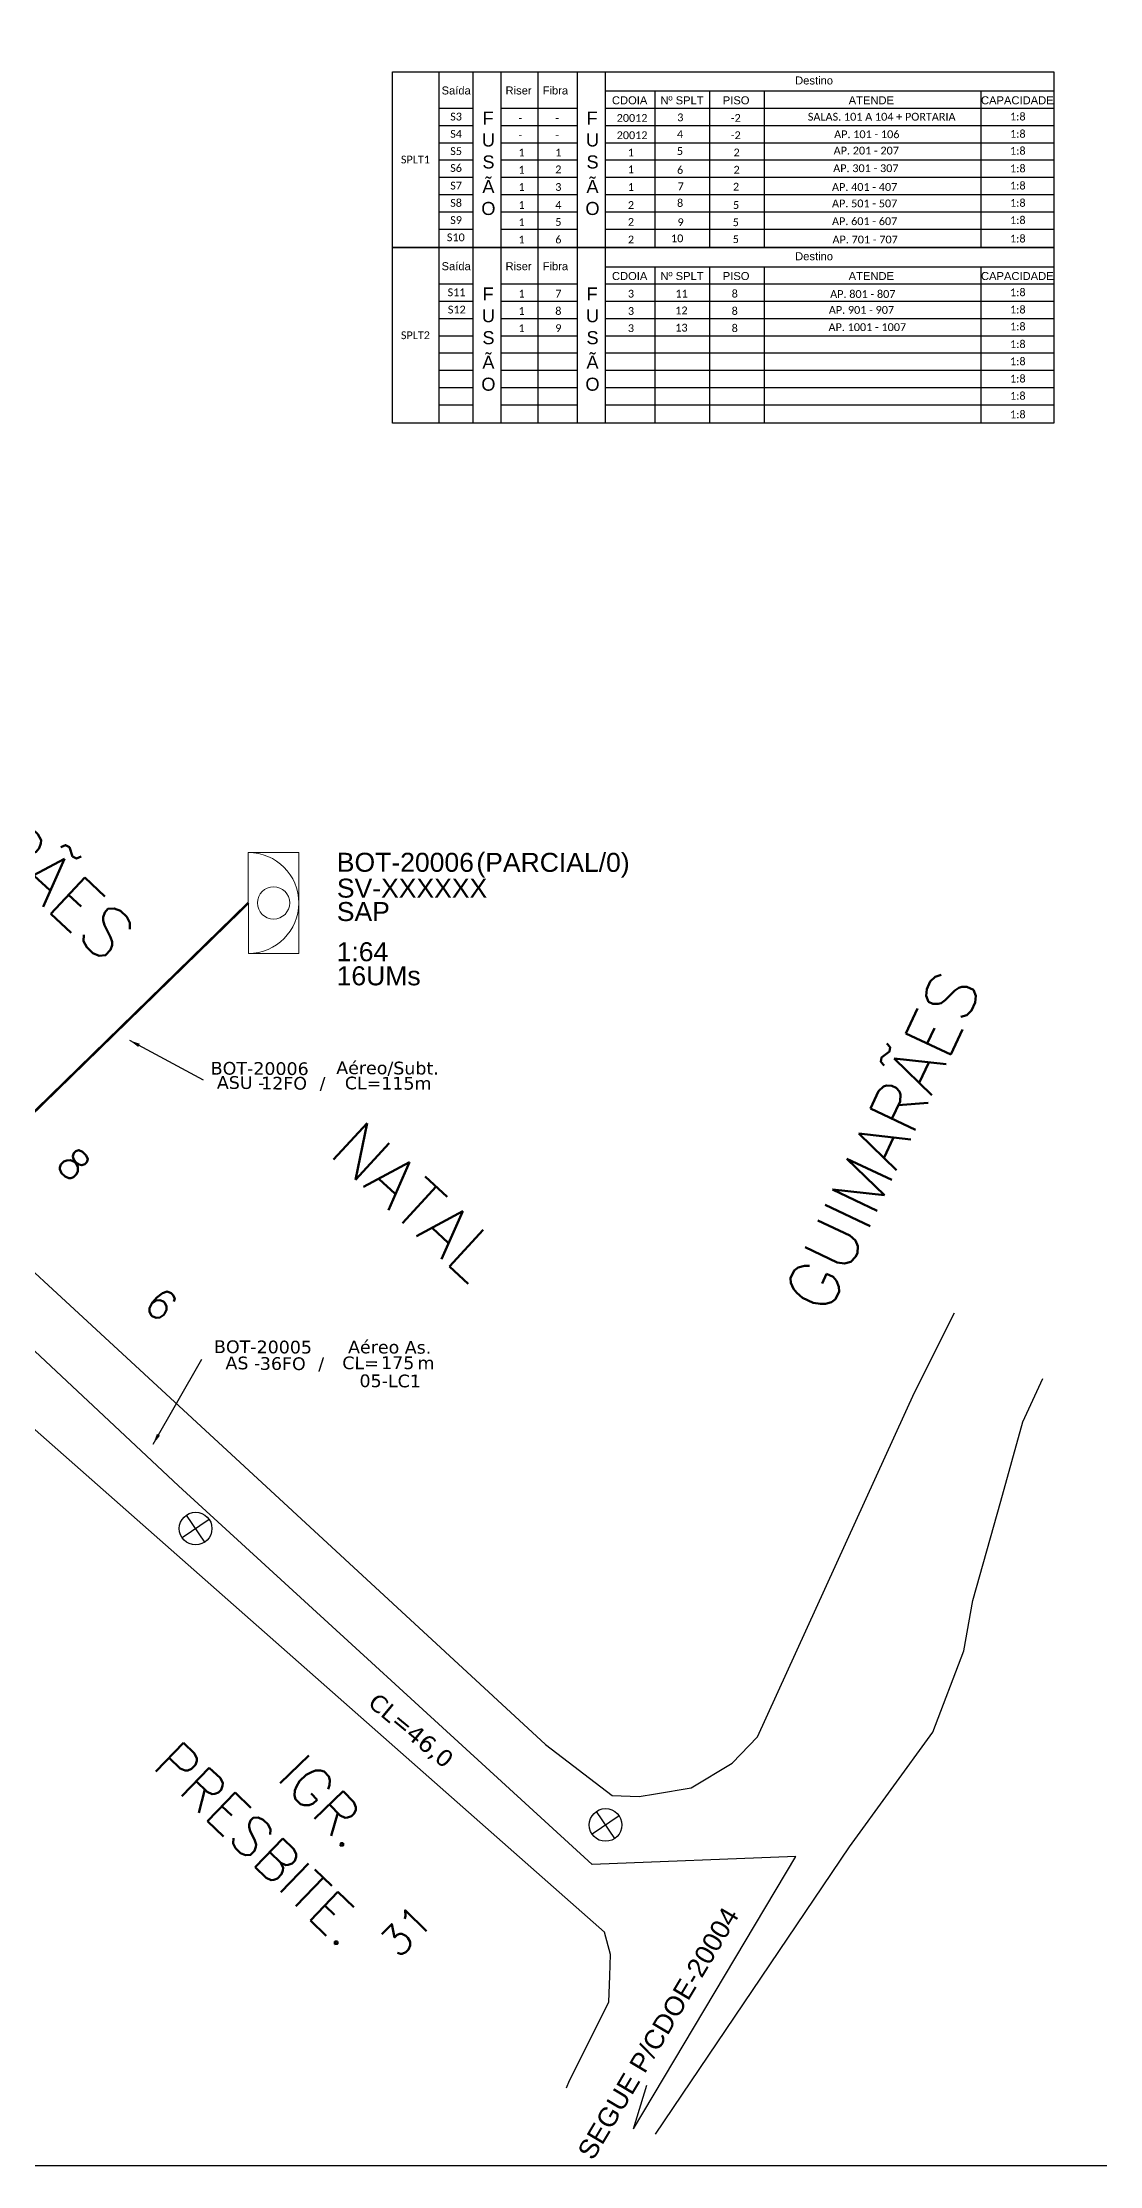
# Model space of a CAD drawing. Header units: millimetres. Extents: x 8709 to 9550, y -7102 to -6508.
# Drawn here: x 9049.4 to 9243.8, y -7102.4 to -6711.8 of the extents above; entities that cross this region are included whole.
import ezdxf
from ezdxf.enums import TextEntityAlignment as Align

# ---------------------------------------------------------------- set-up
doc = ezdxf.new("R2010")
doc.units = ezdxf.units.MM
doc.layers.add("20.0-LEGENDA DOS CDO'S", color=1, linetype='Continuous', lineweight=0)
doc.layers.add('20.1-CDO_INTERIOR', color=1, linetype='Continuous', lineweight=0)
for name, color, linetype in [('CAP a instalar', 1, 'Continuous'), ('celulas gpon', 7, 'Continuous'), ('DUVIDAS', 252, 'Continuous'), ('label_cabos', 7, 'Continuous'), ('MUB', 252, 'Continuous'), ('Postes Existentes NA', 1, 'Continuous'), ('VPORT', 7, 'Continuous')]:
    doc.layers.add(name, color=color, linetype=linetype)
doc.styles.add('ARIAL', font='arial.ttf')
doc.styles.add('ROMANS', font='romans.shx')
doc.styles.add('siredit', font='verdana.ttf')
doc.styles.add('WMF-Calibri0', font='calibri.ttf')
doc.linetypes.add('FENCELINE1', pattern='A,0.25,-0.1,[133,ltypeshp.shx,S=0.1,R=0,X=-0.1,Y=0],-0.1,1', length=1.45)
doc.dimstyles.new('CC', dxfattribs={"dimtxt": 1, "dimasz": 2, "dimexe": 0.18, "dimexo": 0.0625, "dimgap": 0.09, "dimtad": 0, "dimdec": 0, "dimrnd": 1, "dimzin": 0, "dimdsep": 46, "dimtxsty": 'siredit', "dimblk": 'NONE', "dimcen": 0, "dimse1": 1, "dimse2": 1, "dimsd1": 1, "dimsd2": 1, "dimclrt": 7, "dimadec": 0, "dimazin": 0, "dimtfac": 1, "dimtdec": 0, "dimtofl": 0, "dimtmove": 0, "dimatfit": 3, "dimfxl": 0, "dimtolj": 1, "dimtzin": 0, "dimarcsym": 0})

# ---------------------------------------------------------------- blocks, each defined once
blk = doc.blocks.new('*U76')
at = {"color": 10}
for points in [[(41172, 12883), (40951, 13058)], [(40974, 12860), (41149, 13081)]]:
    blk.add_lwpolyline(points, dxfattribs=at)
blk.add_circle((41062, 12971), 141, dxfattribs=at)
blk = doc.blocks.new('CDOI_CT_DRT')
at = {"layer": '20.1-CDO_INTERIOR', "color": 8, "lineweight": 18}
blk.add_lwpolyline([(1.011, -0.747), (1.007, 3.503), (-1.118, 3.501), (-1.114, -0.749)], close=True, dxfattribs=at)
blk.add_circle((-0.053, 1.377), 0.68, dxfattribs=at)
blk.add_arc((-1.116, 1.376), 2.125, 270.05309, 90.05309, dxfattribs=at)
at = {"layer": "20.0-LEGENDA DOS CDO'S", "color": 8, "style": 'ARIAL'}
for tag, p in [('CDO_N', (2.611, 2.691)), ('SURVEY', (2.613, 1.6)), ('SAP', (2.61, 0.614)), ('1:XX', (2.604, -1.079)), ('UMS', (2.603, -2.093))]:
    blk.add_attdef(tag, p, '', height=0.8, rotation=359.97241, dxfattribs=at)
blk.add_attdef('FIBRAS_UTILIZADAS', text='', height=0.8, rotation=359.97241, dxfattribs=at).set_placement((10.323, 2.687), align=Align.CENTER)
blk = doc.blocks.new('LEGENDA DOS CABOS')
at = {"layer": 'label_cabos', "color": 0, "style": 'siredit'}
for tag, p in [('ID', (4.24, 1.63)), ('XX', (14.31, 1.67)), ('TIPO_CABO', (2.74, 0.52)), ('CABO', (6.16, 0.47)), ('/', (9.19, 0.47)), ('METROS', (14.36, 0.47))]:
    blk.add_attdef(tag, text='', height=1, rotation=359.69, dxfattribs=at).set_placement(p, align=Align.MIDDLE_CENTER)
blk = doc.blocks.new('Inst CB AS CFOA-SM-AS-80-TS-36')
at = {"layer": 'label_cabos', "color": 0, "style": 'siredit'}
for tag, flags, p in [('ID_ATIVIDADE', 3, (1.31, 2.67)), ('FATOR', 1, (11.56, 2.55))]:
    blk.add_attdef(tag, text='', height=1, rotation=359.69, dxfattribs=dict(at, flags=flags)).set_placement(p, align=Align.MIDDLE_CENTER)
for tag, p in [('DESTINO_CABO', (3.13, 1.26)), ('TIPO_CABO', (13.11, 1.24)), ('TIPO_CABO', (1.76, 0)), ('CABO', (4.69, -0.05)), ('/', (7.71, -0.05)), ('LANCE', (10.81, 0)), ('UND', (15.96, 0)), ('FID', (13.15, -1.41))]:
    blk.add_attdef(tag, text='', height=1, rotation=359.69, dxfattribs=at).set_placement(p, align=Align.MIDDLE_CENTER)
blk.add_attdef('QTDE', (12.43, -0.47), '', height=1, rotation=359.69, dxfattribs=at)
blk = doc.blocks.new('_None')

msp = doc.modelspace()

# ---------------------------------------------------------------- linework, layer by layer
for p, q in [((9113.73, -6717.16), (9235.42, -6717.16)), ((9113.73, -6749.49), (9113.73, -6717.16)), ((9122.25, -6717.16), (9122.25, -6749.49)), ((9128.56, -6717.16), (9128.56, -6749.49)), ((9133.74, -6749.49), (9133.74, -6717.16)), ((9140.5, -6717.16), (9140.5, -6749.49)), ((9147.71, -6717.16), (9147.71, -6749.49)), ((9152.9, -6717.16), (9152.9, -6749.49)), ((9235.42, -6717.16), (9235.42, -6749.49)), ((9152.9, -6720.69), (9235.42, -6720.69)), ((9162.02, -6720.69), (9162.02, -6749.49)), ((9172.08, -6720.69), (9172.08, -6749.49)), ((9182.12, -6720.69), (9182.12, -6749.49)), ((9221.98, -6720.69), (9221.98, -6749.49)), ((9122.25, -6723.87), (9128.56, -6723.87)), ((9133.74, -6723.87), (9147.71, -6723.87)), ((9152.9, -6723.87), (9235.42, -6723.87)), ((9122.25, -6727.04), (9128.56, -6727.04)), ((9133.74, -6727.04), (9147.71, -6727.04)), ((9152.9, -6727.04), (9235.42, -6727.04)), ((9122.25, -6730.22), (9128.56, -6730.22)), ((9122.25, -6733.39), (9128.56, -6733.39)), ((9133.74, -6730.22), (9147.71, -6730.22)), ((9133.74, -6733.39), (9147.71, -6733.39)), ((9152.9, -6730.22), (9235.42, -6730.22)), ((9152.9, -6733.39), (9235.42, -6733.39)), ((9122.25, -6736.57), (9128.56, -6736.57)), ((9133.74, -6736.57), (9147.71, -6736.57)), ((9152.9, -6736.57), (9235.42, -6736.57)), ((9122.25, -6739.74), (9128.56, -6739.74)), ((9133.74, -6739.74), (9147.71, -6739.74)), ((9152.9, -6739.74), (9235.42, -6739.74)), ((9122.25, -6742.92), (9128.56, -6742.92)), ((9133.74, -6742.92), (9147.71, -6742.92)), ((9152.9, -6742.92), (9235.42, -6742.92)), ((9235.42, -6749.49), (9113.73, -6749.49)), ((9113.73, -6749.49), (9235.42, -6749.49)), ((9113.73, -6781.83), (9113.73, -6749.49)), ((9122.25, -6746.09), (9128.56, -6746.09)), ((9122.25, -6749.49), (9122.25, -6781.83)), ((9128.56, -6749.49), (9128.56, -6781.83)), ((9133.74, -6746.09), (9147.71, -6746.09)), ((9133.74, -6781.83), (9133.74, -6749.49)), ((9140.5, -6749.49), (9140.5, -6781.83)), ((9147.71, -6749.49), (9147.71, -6781.83)), ((9152.9, -6746.09), (9235.42, -6746.09)), ((9152.9, -6749.49), (9152.9, -6781.83)), ((9235.42, -6749.49), (9235.42, -6781.83)), ((9152.9, -6753.02), (9235.42, -6753.02)), ((9162.02, -6753.02), (9162.02, -6781.83)), ((9172.08, -6753.02), (9172.08, -6781.83)), ((9182.12, -6753.02), (9182.12, -6781.83)), ((9221.98, -6753.02), (9221.98, -6781.83)), ((9122.25, -6756.2), (9128.56, -6756.2)), ((9133.74, -6756.2), (9147.71, -6756.2)), ((9152.9, -6756.2), (9235.42, -6756.2)), ((9122.25, -6759.37), (9128.56, -6759.37)), ((9133.74, -6759.37), (9147.71, -6759.37)), ((9152.9, -6759.37), (9235.42, -6759.37)), ((9122.25, -6762.55), (9128.56, -6762.55)), ((9133.74, -6762.55), (9147.71, -6762.55)), ((9152.9, -6762.55), (9235.42, -6762.55)), ((9122.25, -6765.72), (9128.56, -6765.72)), ((9122.25, -6768.9), (9128.56, -6768.9)), ((9133.74, -6765.72), (9147.71, -6765.72)), ((9133.74, -6768.9), (9147.71, -6768.9)), ((9152.9, -6765.72), (9235.42, -6765.72)), ((9152.9, -6768.9), (9235.42, -6768.9)), ((9122.25, -6772.07), (9128.56, -6772.07)), ((9133.74, -6772.07), (9147.71, -6772.07)), ((9152.9, -6772.07), (9235.42, -6772.07)), ((9122.25, -6775.25), (9128.56, -6775.25)), ((9133.74, -6775.25), (9147.71, -6775.25)), ((9152.9, -6775.25), (9235.42, -6775.25)), ((9122.25, -6778.42), (9128.56, -6778.42)), ((9133.74, -6778.42), (9147.71, -6778.42)), ((9152.9, -6778.42), (9235.42, -6778.42)), ((9235.42, -6781.83), (9113.73, -6781.83))]:
    msp.add_line(p, q)
at = {"layer": 'CAP a instalar', "color": 7, "linetype": 'FENCELINE1', "ltscale": 15}
for p, q in [((9074.4, -6977.3), (8980.1, -6889.02)), ((9150.47, -7046.98), (9074.4, -6977.3)), ((9187.95, -7045.52), (9150.47, -7046.98)), ((9158.08, -7095.6), (9187.95, -7045.52)), ((9158.08, -7095.6), (9160.52, -7087.58))]:
    msp.add_line(p, q, dxfattribs=at)
at = {"layer": 'CAP a instalar', "color": 8, "linetype": 'FENCELINE1', "ltscale": 15, "const_width": 0.457}
msp.add_lwpolyline([(8981.1, -6878.47), (9038.92, -6917.25), (9087.23, -6870.08)], dxfattribs=at)
at = {"layer": 'DUVIDAS', "elevation": -11738.8}
for points in [[(8836.28, -6740.56), (8956.48, -6853.68), (9141.92, -7024.89), (9154.16, -7034.29), (9159.14, -7034.47), (9162.13, -7033.98)], [(9145.74, -7088.05), (9146.3, -7086.75), (9153.58, -7072.31), (9153.72, -7067.49), (9153.83, -7063.54), (9152.74, -7059.44), (9024.99, -6946.76)], [(9180.89, -7023.5), (9209.81, -6960.14), (9217.16, -6945.48)], [(9220.49, -6998.42), (9225.68, -6980.14), (9229.74, -6965.52), (9233.41, -6957.58)], [(9162.13, -7096.57), (9197.85, -7043.76), (9213.17, -7022.62), (9218.88, -7007.67), (9220.49, -6998.42)], [(9162.13, -7033.98), (9168.72, -7032.9), (9176.25, -7028.37), (9180.89, -7023.5)]]:
    msp.add_lwpolyline(points, dxfattribs=at)
at = {"layer": 'VPORT'}
msp.add_lwpolyline([(8708.84, -7102.37), (9549.84, -7102.37), (9549.84, -6508.37), (8708.84, -6508.37)], close=True, dxfattribs=at)

# ---------------------------------------------------------------- block references
at = {"layer": '20.1-CDO_INTERIOR', "xscale": 4.366418726365571, "yscale": 4.366418726365571, "zscale": 4.366418726365571}
msp.add_blockref('CDOI_CT_DRT', (9092.11, -6876.09), dxfattribs=at).add_auto_attribs({'CDO_N': 'BOT-20006', 'FIBRAS_UTILIZADAS': '         (PARCIAL/0)', 'SURVEY': 'SV-XXXXXX', 'SAP': 'SAP', '1:XX': '1:64', 'UMS': '16UMs'})
at = {"layer": 'label_cabos', "color": 0, "lineweight": 0, "xscale": 2.335594806006525, "yscale": 2.335594806006525, "zscale": 2.335594806006525}
msp.add_blockref('LEGENDA DOS CABOS', (9079.42, -6904.34), dxfattribs=at).add_auto_attribs({'ID': 'BOT-20006', 'CABO': '12FO', 'METROS': 'CL=115m', 'XX': 'Aéreo/Subt.', '/': '/', 'TIPO_CABO': 'ASU -'})
at = {"layer": 'label_cabos', "color": 0, "lineweight": 0}
ref = msp.add_blockref('Inst CB AS CFOA-SM-AS-80-TS-36', (9082.62, -6954.71), dxfattribs=dict(at, xscale=2.335594806006525, yscale=2.335594806006525, zscale=2.335594806006525))
ref.add_attrib('DESTINO_CABO', 'BOT-20005', dxfattribs={"color": 0, "height": 2.336, "rotation": 359.69, "style": 'siredit'}).set_placement((9089.93, -6951.76), align=Align.MIDDLE_CENTER)
ref.add_attrib('TIPO_CABO', 'Aéreo As.', dxfattribs={"color": 0, "height": 2.336, "rotation": 359.69, "style": 'siredit'}).set_placement((9113.24, -6951.8), align=Align.MIDDLE_CENTER)
ref.add_attrib('CABO', '36FO', dxfattribs={"color": 0, "height": 2.336, "rotation": 359.69, "style": 'siredit'}).set_placement((9093.57, -6954.83), align=Align.MIDDLE_CENTER)
ref.add_attrib('/', '/', dxfattribs={"color": 0, "height": 2.34, "rotation": 359.69, "style": 'siredit'}).set_placement((9100.64, -6954.83), align=Align.MIDDLE_CENTER)
ref.add_attrib('TIPO_CABO', 'AS - ', dxfattribs={"color": 0, "height": 2.336, "rotation": 359.69, "style": 'siredit'}).set_placement((9086.74, -6954.72), align=Align.MIDDLE_CENTER)
ref.add_attrib('FID', '05-LC1', dxfattribs={"color": 0, "height": 2.336, "rotation": 359.69, "style": 'siredit'}).set_placement((9113.33, -6958.01), align=Align.MIDDLE_CENTER)
ref.add_attrib('LANCE', 'CL=', dxfattribs={"color": 0, "height": 2.336, "rotation": 359.69, "style": 'siredit'}).set_placement((9107.87, -6954.7), align=Align.MIDDLE_CENTER)
ref.add_attrib('QTDE', '175', (9111.65, -6955.82), dxfattribs={"color": 0, "height": 2.336, "rotation": 359.69, "style": 'siredit'})
ref.add_attrib('UND', 'm', dxfattribs={"color": 0, "height": 2.34, "rotation": 359.69, "style": 'siredit'}).set_placement((9119.91, -6954.7), align=Align.MIDDLE_CENTER)
at = {"layer": 'Postes Existentes NA', "xscale": 0.02129637644773574, "yscale": 0.02129637644773574, "zscale": 0.02129637644773574, "rotation": 72.17959208465585}
for p in [(9072.9, -7902.23), (9148.32, -7956.77)]:
    msp.add_blockref('*U76', p, dxfattribs=at)

# ---------------------------------------------------------------- texts
at = {"style": 'ARIAL'}
for s, p in [('Destino', (9191.31, -6718.76)), ('Saída', (9125.47, -6720.6)), ('Riser', (9136.95, -6720.6)), ('Fibra', (9143.72, -6720.6)), ('CDOIA', (9157.38, -6722.41)), ('Nº SPLT', (9167.01, -6722.41)), ('PISO', (9176.97, -6722.41)), ('ATENDE', (9201.84, -6722.41)), ('CAPACIDADE', (9228.7, -6722.41)), ('Saída', (9125.47, -6752.93)), ('Riser', (9136.95, -6752.93)), ('Fibra', (9143.72, -6752.93)), ('Destino', (9191.31, -6751.1)), ('CDOIA', (9157.38, -6754.74)), ('Nº SPLT', (9167.01, -6754.74)), ('PISO', (9176.97, -6754.74)), ('ATENDE', (9201.84, -6754.74)), ('CAPACIDADE', (9228.7, -6754.74))]:
    msp.add_text(s, height=1.472, dxfattribs=at).set_placement(p, align=Align.MIDDLE_CENTER)
at = {"linetype": 'Continuous', "style": 'ARIAL'}
for s, p in [('F', (9130.31, -6726.91)), ('F', (9149.46, -6726.91)), ('U', (9130.19, -6730.91)), ('U', (9149.34, -6730.91)), ('S', (9130.29, -6734.95)), ('S', (9149.44, -6734.95)), ('Ã', (9130.28, -6739.47)), ('Ã', (9149.43, -6739.47)), ('O', (9130.09, -6743.51)), ('O', (9149.24, -6743.51)), ('F', (9130.31, -6759.24)), ('F', (9149.46, -6759.24)), ('U', (9130.19, -6763.24)), ('U', (9149.34, -6763.24)), ('S', (9130.29, -6767.28)), ('S', (9149.44, -6767.28)), ('Ã', (9130.28, -6771.8)), ('Ã', (9149.43, -6771.8)), ('O', (9130.09, -6775.84)), ('O', (9149.24, -6775.84))]:
    msp.add_text(s, height=2.4, dxfattribs=at).set_placement(p)
at = {"color": 7, "style": 'WMF-Calibri0'}
for s, height, p in [('-', 1.43, (9136.94, -6726.37)), ('-', 1.43, (9143.7, -6726.37)), ('20012', 1.434, (9155, -6726.37)), ('3 ', 1.434, (9166.14, -6726.27)), ('-2', 1.434, (9176, -6726.37)), ('SALAS. 101 A 104 + PORTARIA', 1.4342, (9190.16, -6726.15)), ('-', 1.43, (9136.94, -6729.55)), ('-', 1.43, (9143.7, -6729.55)), ('20012', 1.434, (9155, -6729.55)), (' 4', 1.434, (9165.57, -6729.37)), ('-2', 1.434, (9176, -6729.55)), ('AP. 101 - 106', 1.4342, (9195, -6729.37)), ('1', 1.43, (9136.94, -6732.72)), ('1', 1.43, (9143.7, -6732.72)), ('1', 1.43, (9157.06, -6732.72)), ('5', 1.43, (9166.07, -6732.46)), ('2', 1.43, (9176.5, -6732.72)), ('AP. 201 - 207', 1.4342, (9194.91, -6732.38)), ('1', 1.43, (9136.94, -6735.9)), ('1', 1.43, (9136.94, -6739.07)), ('2', 1.43, (9143.7, -6735.83)), ('3', 1.43, (9143.7, -6739.07)), ('1', 1.43, (9157.06, -6735.83)), ('1', 1.43, (9157.06, -6739.07)), ('6', 1.43, (9166.1, -6735.93)), ('7', 1.43, (9166.22, -6738.96)), ('2', 1.43, (9176.4, -6739.01)), ('2', 1.43, (9176.5, -6735.9)), ('AP. 401 - 407', 1.4342, (9194.61, -6739.07)), ('AP. 301 - 307', 1.4342, (9194.83, -6735.62)), ('1', 1.43, (9136.94, -6742.39)), ('4', 1.43, (9143.7, -6742.39)), ('2', 1.43, (9157.06, -6742.39)), ('8', 1.43, (9166.1, -6742.02)), ('5', 1.43, (9176.4, -6742.39)), ('AP. 501 - 507', 1.4342, (9194.61, -6742.1)), ('1', 1.43, (9136.94, -6745.56)), ('5', 1.43, (9143.7, -6745.5)), ('2', 1.43, (9157.06, -6745.5)), ('9', 1.43, (9166.2, -6745.56)), ('5', 1.43, (9176.34, -6745.56)), ('AP. 601 - 607', 1.4342, (9194.61, -6745.37)), ('1', 1.43, (9136.94, -6748.74)), ('6', 1.43, (9143.7, -6748.74)), ('2', 1.43, (9157.06, -6748.74)), ('10', 1.434, (9164.99, -6748.52)), ('5', 1.43, (9176.34, -6748.67)), ('AP. 701 - 707', 1.4342, (9194.7, -6748.74)), ('1', 1.43, (9136.94, -6758.7)), ('7', 1.43, (9143.7, -6758.7)), ('3', 1.43, (9157.06, -6758.7)), ('11', 1.434, (9165.8, -6758.69)), ('8', 1.43, (9176.15, -6758.7)), ('AP. 801 - 807', 1.4342, (9194.27, -6758.77)), ('1', 1.43, (9136.94, -6761.88)), ('8', 1.43, (9143.7, -6761.88)), ('3', 1.43, (9157.06, -6761.88)), ('12', 1.434, (9165.77, -6761.79)), ('8', 1.43, (9176.15, -6761.88)), ('AP. 901 - 907', 1.4342, (9194.02, -6761.69)), ('1', 1.43, (9136.94, -6765.05)), ('9', 1.43, (9143.7, -6765.05)), ('3', 1.43, (9157.06, -6765.05)), ('13', 1.434, (9165.77, -6764.96)), ('8', 1.43, (9176.15, -6765.05)), ('AP. 1001 - 1007', 1.4342, (9193.97, -6764.86))]:
    msp.add_text(s, height=height, dxfattribs=at).set_placement(p)
at = {"color": 0, "style": 'ARIAL'}
msp.add_text('SEGUE P/CDOE-20004', height=3.5205, rotation=59.196, dxfattribs=at).set_placement((9150.63, -7101.59, -11738.8))
at = {"color": 7, "lineweight": 0, "style": 'WMF-Calibri0', "flags": 8}
for tag, p, s in [('S3', (9124.37, -6726.12), 'S3'), ('1:8', (9227.36, -6726.12), '1:8'), ('S4', (9124.37, -6729.3), 'S2'), ('1:8', (9227.36, -6729.3), '1:8'), ('SPLT1', (9115.29, -6734.02), 'XX'), ('S5', (9124.37, -6732.47), 'S5'), ('1:8', (9227.36, -6732.41), '1:8'), ('S6', (9124.37, -6735.58), 'S6'), ('S7', (9124.37, -6738.82), 'S7'), ('1:8', (9227.36, -6735.65), '1:8'), ('1:8', (9227.36, -6738.82), '1:8'), ('S8', (9124.37, -6742), 'S8'), ('1:8', (9227.36, -6742), '1:8'), ('S9', (9124.37, -6745.17), 'S9'), ('1:8', (9227.36, -6745.17), '1:8'), ('S10', (9123.75, -6748.34), 'S10'), ('1:8', (9227.36, -6748.57), '1:8'), ('S11', (9123.88, -6758.45), 'S11'), ('1:8', (9227.36, -6758.45), '1:8'), ('S12', (9123.93, -6761.63), 'S12'), ('1:8', (9227.36, -6761.63), '1:8'), ('SPLT2', (9115.29, -6766.35), 'XX'), ('1:8', (9227.36, -6764.74), '1:8'), ('1:8', (9227.36, -6767.98), '1:8'), ('1:8', (9227.36, -6771.15), '1:8'), ('1:8', (9227.36, -6774.33), '1:8'), ('1:8', (9227.36, -6777.5), '1:8'), ('1:8', (9227.36, -6780.91), '1:8')]:
    msp.add_attdef(tag, p, s, height=1.434, dxfattribs=at)
at = {"layer": 'celulas gpon', "style": 'siredit'}
msp.add_text('CL=46,0', height=3.138, rotation=320.4289, dxfattribs=at).set_placement((9109.02, -7017.61, -11738.8))
at = {"layer": 'DUVIDAS', "style": 'ROMANS'}
msp.add_text('GUIMARÃES', height=9.14, rotation=64.7916, dxfattribs=at).set_placement((9193.77, -6946.19, -11738.8))
at = {"layer": 'MUB', "style": 'ROMANS'}
for s, height, rotation, p in [('GUIMARÃES', 9.14, 317.0393, (9011.92, -6835.8, -11738.8)), ('NATAL', 9.14, 317.2836, (9101.77, -6916.22, -11738.8)), ('PRESBITE.', 7.312, 316, (9069.34, -7028.99, -11738.8)), ('IGR.', 7.312, 314, (9092.23, -7031.14, -11738.8))]:
    msp.add_text(s, height=height, rotation=rotation, dxfattribs=at).set_placement(p)
for s, height, rotation, p in [('8', 5.48, 315.3035, (9055.12, -6918.15, -11738.8)), ('6', 5.48, 318.7319, (9071.2, -6943.92, -11738.8)), ('31', 5.484, 45.8896, (9116.23, -7059.17, -11738.8))]:
    msp.add_text(s, height=height, rotation=rotation, dxfattribs=at).set_placement(p, align=Align.MIDDLE_CENTER)

# ---------------------------------------------------------------- leaders
at = {"layer": 'label_cabos'}
for points in [[(9065.36, -6895.34), (9078.91, -6902.62)], [(9069.7, -6969.67), (9078.7, -6953.99)]]:
    msp.add_leader(points, dimstyle='CC', override={"dimgap": 0.09, "dimtad": 0}, dxfattribs=at)

doc.saveas('drawing.dxf')
